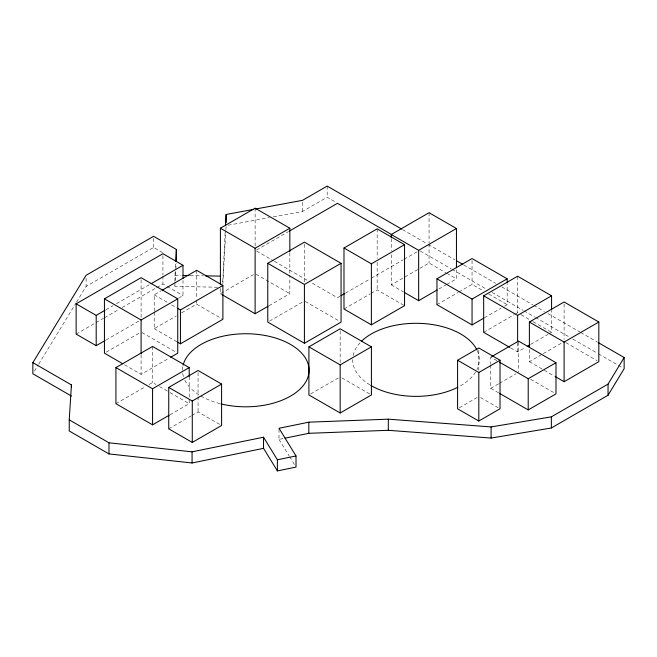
<?xml version="1.0" encoding="UTF-8"?>
<svg xmlns="http://www.w3.org/2000/svg" width="657" height="657" viewBox="0 0 657 657"><rect width="100%" height="100%" fill="white"/><g stroke="black" fill="none" stroke-linecap="round" stroke-linejoin="round"><path stroke-width="0.49" stroke-dasharray="3.29 2.46" d="M174.902 281.344L175.123 271.3M175.353 267.333L175.633 262.365M217.557 287.216L174.902 286.411L175.017 284.424M175.238 280.449L175.805 270.52M175.854 269.526L176.199 263.572M225.096 232.677L222.633 284.267M222.805 284.276L225.844 230.664M225.901 229.654L226.074 226.616M34.451 371.156L38.172 365.046M38.706 364.167L75.982 303.025M76.516 302.154L86.1 286.427L153.607 247.451L163.232 253.011M105.941 309.767L113.029 305.677M116.568 303.633L150.223 284.202M76.138 334.101L103.592 318.251M104.479 317.742L118.654 309.562M122.194 307.509L155.849 288.078M156.736 287.569L162.936 283.988L166.426 286.009M154.214 311.229L154.214 294.821L161.294 290.731M273.353 216.867L302.499 211.48L327.186 197.223L336.047 202.348M256.575 250.013L288.579 231.535M105.941 340.055L139.596 320.624M178.564 298.13L182.991 295.576L182.991 280.424M106.188 352.177L139.341 333.033M154.214 312.256L154.214 328.672L176.322 315.91M181.628 312.847L196.665 304.166L222.017 318.809M220.399 288.571L220.399 293.687L253.38 274.651M124.51 364.766L141.091 374.342L169.005 358.221M269.009 305.719L289.836 293.687L289.836 275.275M115.919 403.677L145.583 386.554M149.073 384.534L152.564 382.522L156.054 384.534M269.51 321.101L302.672 301.957M340.129 296.2L337.468 297.736L310.802 282.346M345.467 293.121L370.359 278.749M371.246 278.24L403.242 259.761M404.137 259.244L417.466 251.549M343.989 309.028L370.178 293.909M371.057 293.408L377.167 289.877L403.669 305.177M391.26 254.661L391.26 284.859L429.062 263.03L445.848 272.721M170.015 414.764L189.208 403.677L189.208 398.668M168.742 428.849L190.957 416.021M191.844 415.511L198.061 411.923L219.849 424.496M438.868 288.998L445.898 284.933M446.776 284.432L456.451 278.847L456.451 269.789M436.954 304.651L458.011 292.488M458.89 291.979L472.054 284.382L483.462 290.969M310.654 393.954L339.291 377.414M484.34 317.824L501.02 308.199M504.527 306.17L507.163 304.651L507.163 283.783M483.675 332.335L514.144 314.744M515.014 314.243L517.626 312.732L520.237 314.243M510.661 347.914L517.626 351.93L525.46 347.405M530.675 344.391L548.086 334.339M548.956 333.838L551.568 332.335L551.568 311.024M529.386 349.475L529.386 361.67L542.403 354.156M543.273 353.655L564.1 341.632M490.787 365.177L490.787 388.312L498.606 383.803M499.468 383.302L515.959 373.784M459.366 407.767L477.926 397.05M279.011 429.292L279.011 439.418L282.986 438.597M228.135 225.236L269.337 217.615M174.902 275.275L180.995 275.39M190.136 275.562L203.341 275.809M402.536 229.597L427.354 243.919M428.241 244.437L454.833 259.786M463.702 264.911L495.616 283.331M501.817 286.912L532.843 304.823M533.73 305.341L544.366 311.484M547.913 313.529L579.827 331.949M580.714 332.467L597.558 342.19M420.266 250.966L451.293 268.877M452.18 269.386L485.86 288.834M492.068 292.422L523.095 310.334M523.982 310.843L534.617 316.986M535.504 317.495L569.192 336.942M572.732 338.996L597.558 353.326M598.445 353.836L623.263 368.166M488.734 294.007L507.163 304.651M521.108 314.744L532.416 321.273M533.287 321.782L551.568 332.335M446.727 273.238L456.451 278.847M565.833 342.634L597.082 360.668M529.386 361.67L554.557 376.206M391.26 284.859L403.628 292.004M530.749 379.311L554.245 392.878M496.881 360.652L490.787 357.137L490.787 364.175M256.575 251.04L273.46 260.788M274.355 261.297L309.907 281.828M490.787 388.312L498.622 392.837M480.579 397.567L498.261 407.767M305.283 301.456L339.316 321.101M255.984 274.15L289.836 293.687M220.399 293.687L222.132 294.689M341.895 377.915L369.669 393.954M167.297 286.509L182.991 295.576M154.214 294.821L168.208 302.893M171.707 304.914L176.955 307.944M154.214 328.672L176.955 341.796M141.961 332.532L175.986 352.177M159.544 386.554L169.145 392.089M170.015 392.599L189.208 403.677M279.011 439.418L289.105 455.851M289.638 456.714L294.952 465.37M564.1 304.019L564.1 339.595M518.562 342.1L518.562 372.281M517.626 276.211L517.626 312.732M517.626 342.798L517.626 351.93M478.813 350.017L478.813 370.244M472.054 260.533L472.054 284.382M429.062 212.696L429.062 242.901M429.062 243.903L429.062 263.03M391.26 238.548L391.26 250.629M377.167 228.85L377.167 258.349M377.167 262.414L377.167 289.877M340.162 330.849L340.162 362.582M327.186 186.087L327.186 197.223M304.413 244.182L304.413 282.707M302.499 202.372L302.499 211.48M289.836 252.764L289.836 274.248M255.121 208.162L255.121 246.022M198.061 372.519L198.061 395.752M198.061 396.762L198.061 411.923M196.665 270.314L196.665 299.034M196.665 300.06L196.665 304.166M189.208 376.617L189.208 397.666M174.902 282.362L174.902 286.411M162.936 255.721L162.936 274.905M162.936 275.915L162.936 283.988M153.607 238.343L153.607 247.451M152.564 346.444L152.564 382.522M141.091 279.734L141.091 317.668M141.091 354.862L141.091 374.342M86.1 278.33L86.1 286.427M477.286 350.748A63.286 36.537 0 0 1 476.941 369.653M475.578 372.133A63.286 36.537 0 0 1 460.27 385.938M369.899 384.871A63.286 36.537 0 0 1 352.71 359.445M353.129 355.634A63.286 36.537 0 0 1 360.775 341.977M220.005 403.644A63.286 36.537 0 0 1 184.88 380.198M183.451 376.568A63.286 36.537 0 0 1 182.515 370.844M182.506 369.891A63.286 36.537 0 0 1 182.925 366.08"/><path stroke-width="0.99" d="M175.69 261.371L176.363 249.455L153.607 236.315L86.1 275.291L32.85 362.639L32.85 373.776L71.424 396.048M225.499 225.597L226.131 214.469L253.257 209.452M598.445 342.699L624.15 357.539L608.053 384.107L551.354 416.85L491.091 426.927L388.312 419.166L308.831 422.172L279.011 428.282L296.011 455.958L296.011 467.094L277.394 470.913L263.539 448.345L192.066 462.98L108.972 453.93L69.24 430.984L69.24 419.856L71.424 384.912L32.85 362.639M284.974 438.194L308.831 433.308L388.312 430.302L491.091 438.063L551.354 427.986L608.053 395.243L624.15 368.676L624.15 357.539M105.054 340.572L96.201 345.681L76.138 334.101L76.138 303.813L162.936 253.701L182.991 265.28L182.991 278.412M220.399 284.481L220.399 228.209L255.121 208.162L289.836 228.209L289.836 251.746M122.76 363.764L104.438 353.179L104.438 298.836L141.091 277.681L177.735 298.836L177.735 353.179L170.754 357.211M76.138 303.813L96.201 315.393L105.054 310.276M151.11 283.693L182.991 265.28M162.172 290.222L196.665 270.314L222.895 285.458L222.895 319.31L180.445 343.816L177.825 342.297M220.399 228.209L255.121 248.256L289.836 228.209M289.466 231.018L337.468 203.309L391.687 234.615M104.438 298.836L141.091 320L177.735 298.836M177.825 308.445L180.445 309.964L222.895 285.458M267.769 263.309L304.413 242.154L341.065 263.309L341.065 322.111L304.413 343.266L267.769 322.111L267.769 263.309L304.413 284.473L341.065 263.309M169.145 415.265L152.564 424.841L115.919 403.677L115.919 367.6L152.564 346.444L189.208 367.6L189.208 376.617M343.989 248.001L377.167 228.85L404.556 244.667L404.556 305.686L371.377 324.845L343.989 309.028L343.989 248.001L371.377 263.818L404.556 244.667M391.26 237.547L391.26 234.524L429.062 212.696L456.451 228.513L456.451 267.769M222.132 294.689L255.121 313.734L268.138 306.219M115.919 367.6L152.564 388.755L189.208 367.6M168.742 387.425L198.061 370.491L221.598 384.082L221.598 425.506L192.279 442.432L168.742 428.849L168.742 387.425L192.279 401.008L221.598 384.082M391.26 234.524L418.649 250.333L456.451 228.513M341.024 295.683L344.58 293.63M308.913 346.847L340.162 328.804L371.41 346.847L371.41 394.956L340.162 412.99L308.913 394.956L308.913 346.847L340.162 364.881L371.41 346.847M483.462 318.333L472.054 324.919L436.954 304.651L436.954 278.814L472.054 258.546L507.163 278.814L507.163 282.789M404.507 292.513L418.649 300.668L437.11 290.008M436.954 278.814L472.054 299.083L507.163 278.814M509.791 347.405L483.675 332.335L483.675 295.806L517.626 276.211L551.568 295.806L551.568 310.014M483.675 295.806L517.626 315.401L551.568 295.806M457.592 360.241L478.813 347.988L500.026 360.241L500.026 408.794L478.813 421.038L457.592 408.794L457.592 360.241L478.813 372.486L500.026 360.241M529.386 347.438L529.386 322.029L564.1 301.982L598.823 322.029L598.823 361.67L564.1 381.717L555.42 376.707M491.658 356.636L518.562 341.098L555.986 362.705L555.986 393.88L528.212 409.919L499.492 393.338M527.193 346.403L529.805 344.892M529.386 322.029L564.1 342.075L598.823 322.029M499.492 362.155L528.212 378.736L555.986 362.705M69.24 419.856L108.972 442.793L192.066 451.844L263.539 437.209L277.394 459.777L277.394 470.913M277.394 459.777L296.011 455.958M255.269 209.082L302.499 200.344L327.186 186.087L401.649 229.079M183.024 275.423L189.117 275.538M205.37 275.85L220.604 276.137M456.607 260.813L462.815 264.393M608.053 384.107L608.053 395.243M564.1 342.075L564.1 381.717M551.354 416.85L551.354 427.986M528.212 378.736L528.212 409.919M517.626 315.401L517.626 341.788M491.091 426.927L491.091 438.063M478.813 372.486L478.813 421.038M472.054 299.083L472.054 324.919M418.649 250.333L418.649 300.668M388.312 419.166L388.312 430.302M371.377 263.818L371.377 324.845M340.162 364.881L340.162 412.99M308.831 422.172L308.831 433.308M304.413 284.473L304.413 343.266M263.539 437.209L263.539 448.345M255.121 248.256L255.121 313.734M226.131 214.469L226.131 222.575M192.279 401.008L192.279 442.432M192.066 451.844L192.066 462.98M180.445 309.964L180.445 343.816M176.363 249.455L176.363 260.591M152.564 388.755L152.564 424.841M141.091 320L141.091 353.836M108.972 442.793L108.972 453.93M96.201 315.393L96.201 345.681M71.424 384.912L71.424 386.94M183.139 365.128A63.286 36.537 0 0 1 260.131 334.692A63.286 36.537 0 0 1 305.94 381.627A63.286 36.537 0 0 1 220.957 403.883M457.855 387.228A63.286 36.537 0 0 1 370.778 385.396M361.522 341.229A63.286 36.537 0 0 1 424.167 323.605A63.286 36.537 0 0 1 476.9 349.91"/></g></svg>
